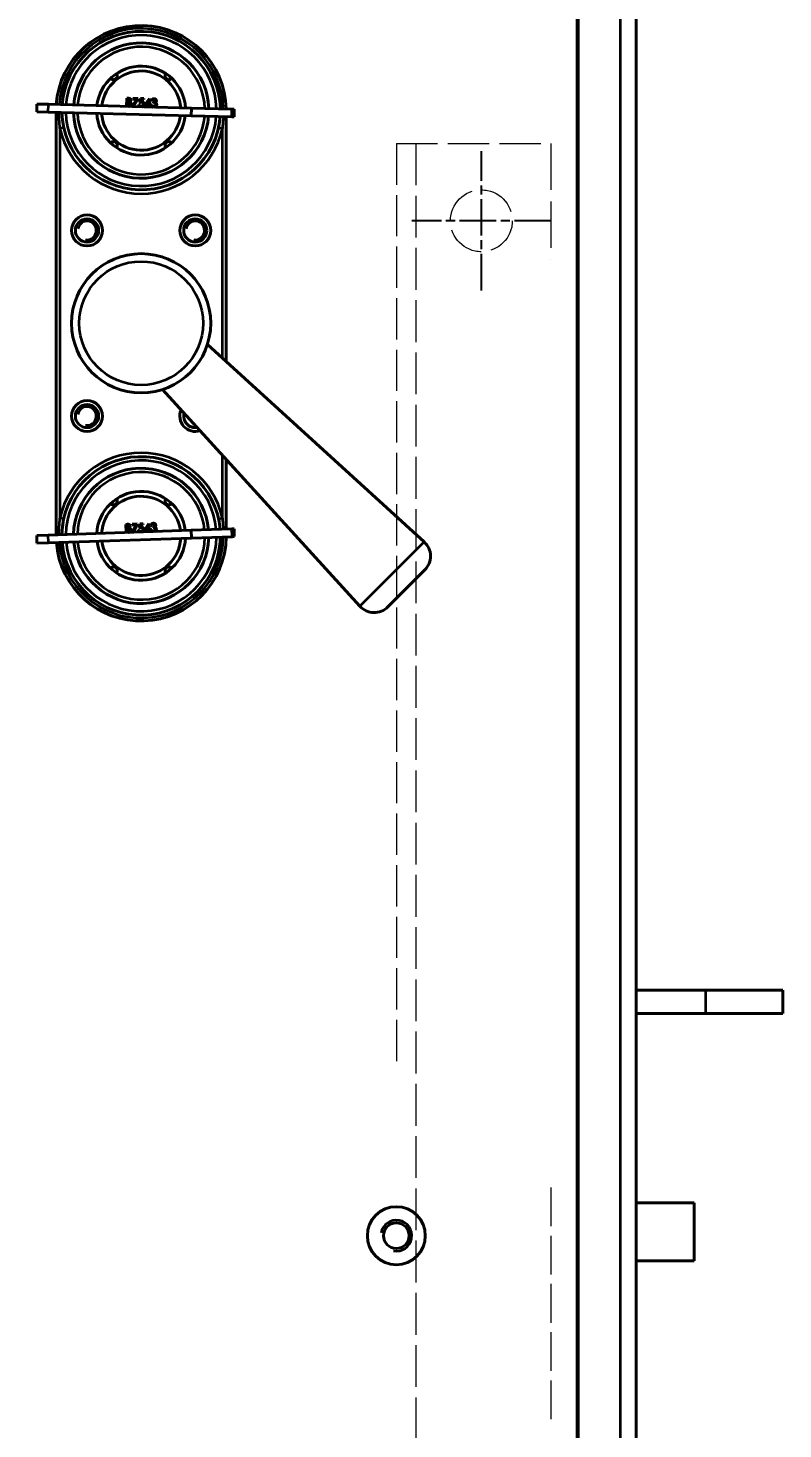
# Model space of a CAD drawing. Header units: millimetres. Extents: x 0 to 4205, y 0 to 2970.
# Drawn here: x 1958.9 to 2154.2, y 2321.4 to 2683.8 of the extents above; entities that cross this region are included whole.
import ezdxf

# ---------------------------------------------------------------- set-up
doc = ezdxf.new("R2010")
doc.units = ezdxf.units.MM
doc.header["$LTSCALE"] = 5
doc.linetypes.add('CHAIN', pattern=[0.3543, 0.2362, -0.0295, 0.0591, -0.0295])
doc.linetypes.add('DASHED', pattern=[0.2067, 0.1654, -0.0413])
for name, color, linetype, lineweight in [('가려진 것(ISO)', 2, 'DASHED', 18), ('가시적인 것(ISO)', 3, 'Continuous', 40), ('가시적인 좁은 것(ISO)', 3, 'Continuous', 35), ('중심 표식(ISO)', 1, 'Continuous', 25), ('치수(ISO)', 2, 'Continuous', 25)]:
    doc.layers.add(name, color=color, linetype=linetype, lineweight=lineweight)
doc.styles.add('치수 텍스트_PSTEK_POSCO', font='isocp.shx')
doc.dimstyles.new('치수_PSTEK_POSCO', dxfattribs={"dimscale": 5, "dimtxt": 3, "dimasz": 2, "dimexe": 2, "dimexo": 2.5, "dimgap": 1, "dimtad": 1, "dimrnd": 1e-08, "dimdsep": 46, "dimtxsty": '치수 텍스트_PSTEK_POSCO', "dimcen": 0.09, "dimdle": 10, "dimclrd": 7, "dimclre": 7, "dimclrt": 2, "dimadec": 1, "dimazin": 2, "dimtfac": 1, "dimtmove": 0, "dimatfit": 3, "dimfxl": 0, "dimtolj": 1, "dimlwd": -1, "dimlwe": -1, "dimarcsym": 0})

# ---------------------------------------------------------------- blocks, each defined once
blk = doc.blocks.new('*D58')
at = {"layer": 'Defpoints', "color": 0}
for p in [(1887.51, 2655.02), (1560.89, 2352.79)]:
    blk.add_point(p, dxfattribs=at)
at = {"layer": '치수(ISO)', "color": 7}
for p, q in [((1887.51, 2655.02), (1962.54, 2724.45)), ((1568.23, 2359.58), (1880.17, 2648.23))]:
    blk.add_line(p, q, dxfattribs=at)
for points in [[(1879.04, 2649.45), (1881.3, 2647.01), (1887.51, 2655.02)], [(1567.1, 2360.8), (1569.37, 2358.36), (1560.89, 2352.79)]]:
    blk.add_solid(points, dxfattribs=at)
at = {"layer": '치수(ISO)', "color": 2, "insert": (1918, 2700.26), "char_height": 15, "attachment_point": 4, "rotation": 42.7795, "style": '치수 텍스트_PSTEK_POSCO'}
blk.add_mtext('\\A1;∅445', dxfattribs=at)

msp = doc.modelspace()

# ---------------------------------------------------------------- linework, layer by layer
at = {"layer": '가려진 것(ISO)', "ltscale": 12.901145}
for q in [(2094.2036, 2653.9047), (2054.2036, 2413.9047)]:
    msp.add_line((2054.2036, 2653.9047), q, dxfattribs=at)
at = {"layer": '가려진 것(ISO)', "ltscale": 13.075485}
msp.add_line((2059.2036, 2653.9047), (2059.2036, 2153.9047), dxfattribs=at)
at = {"layer": '가려진 것(ISO)', "ltscale": 14.513788}
msp.add_line((2094.2036, 2653.9047), (2094.2036, 2623.9047), dxfattribs=at)
at = {"layer": '가려진 것(ISO)', "ltscale": 12.094824}
msp.add_line((2094.2036, 2383.9047), (2094.2036, 2321.4047), dxfattribs=at)
at = {"layer": '가려진 것(ISO)', "ltscale": 12.182277}
msp.add_circle((2076.2036, 2633.9047), 8, dxfattribs=at)
at = {"layer": '가시적인 것(ISO)'}
for p, q in [((2101.2036, 2289.8189), (2101.2036, 2717.9905)), ((2116.2036, 2717.4047), (2116.2036, 2290.4047)), ((2101.0036, 2294.4047), (2101.0036, 2713.4047)), ((1961.1867, 2662.1069), (1961.2387, 2664.1063)), ((1961.2387, 2664.1063), (1964.2377, 2664.0283)), ((2001.2252, 2663.0664), (1964.2377, 2664.0283)), ((1984.4046, 2663.5038), (1984.4597, 2665.6198)), ((1984.4597, 2665.6198), (1984.8725, 2665.609)), ((1984.6206, 2664.5026), (1984.6002, 2663.7159)), ((1984.6002, 2663.7159), (1984.8706, 2663.7089)), ((1984.7465, 2664.4993), (1984.6206, 2664.5026)), ((1984.6439, 2665.3978), (1984.6263, 2664.7196)), ((1984.6263, 2664.7196), (1984.7538, 2664.7163)), ((1984.9016, 2665.3911), (1984.6439, 2665.3978)), ((1986.0591, 2663.4968), (1987.0625, 2665.3349)), ((1986.1236, 2663.4591), (1986.0591, 2663.4968)), ((1986.0817, 2665.3604), (1986.0873, 2665.5774)), ((1987.0625, 2665.3349), (1986.0817, 2665.3604)), ((1986.0873, 2665.5774), (1987.3894, 2665.5436)), ((1987.3894, 2665.5436), (1986.25, 2663.4558)), ((1987.5655, 2663.9645), (1987.7554, 2663.9596)), ((1987.796, 2664.4743), (1988.0405, 2665.5266)), ((1988.0405, 2665.5266), (1988.9086, 2665.5041)), ((1988.1832, 2665.3058), (1988.0547, 2664.7522)), ((1988.9029, 2665.287), (1988.1832, 2665.3058)), ((1988.9086, 2665.5041), (1988.9029, 2665.287)), ((1989.1646, 2663.8686), (1990.3634, 2665.5205)), ((1990.1684, 2663.8425), (1989.1646, 2663.8686)), ((1990.1979, 2664.9785), (1989.5433, 2664.076)), ((1989.5433, 2664.076), (1990.174, 2664.0596)), ((1990.1557, 2663.3542), (1990.1684, 2663.8425)), ((1990.174, 2664.0596), (1990.1979, 2664.9785)), ((1990.3583, 2663.8376), (1990.3456, 2663.3493)), ((1990.6024, 2663.8312), (1990.3583, 2663.8376)), ((1990.3634, 2665.5205), (1990.402, 2665.5195)), ((1990.402, 2665.5195), (1990.3639, 2664.0546)), ((1990.3639, 2664.0546), (1990.6081, 2664.0483)), ((1990.6081, 2664.0483), (1990.6024, 2663.8312)), ((1990.7944, 2663.9077), (1990.9843, 2663.9028)), ((1991.0932, 2664.9586), (1990.9033, 2664.9636)), ((1991.4039, 2664.3805), (1991.4096, 2664.5975)), ((1961.1867, 2662.1069), (1964.1857, 2662.0289)), ((2001.1732, 2661.067), (1964.1857, 2662.0289)), ((1966.2036, 2552.6603), (1966.2036, 2661.9765)), ((2001.1732, 2661.067), (2001.2252, 2663.0664)), ((2011.6479, 2660.7946), (2001.1732, 2661.067)), ((2011.6999, 2662.794), (2001.2252, 2663.0664)), ((2010.2036, 2660.8322), (2010.2036, 2597.4918)), ((2011.6479, 2660.7946), (2012.2325, 2660.7794)), ((2011.6999, 2662.794), (2012.2845, 2662.7788)), ((2012.2325, 2660.7794), (2012.2845, 2662.7788)), ((2005.347, 2601.9178), (2061.4073, 2550.8283)), ((1993.6905, 2590.2613), (2044.7799, 2534.201)), ((2010.2036, 2572.1415), (2010.2036, 2554.1502)), ((1984.274, 2555.3901), (1984.6868, 2555.404)), ((1984.3457, 2553.2746), (1984.274, 2555.3901)), ((1984.7289, 2555.1882), (1984.4712, 2555.1795)), ((1984.4712, 2555.1795), (1984.4942, 2554.5015)), ((1985.9013, 2555.4452), (1987.2031, 2555.4892)), ((1985.9087, 2555.2282), (1985.9013, 2555.4452)), ((1986.8893, 2555.2614), (1985.9087, 2555.2282)), ((1985.9976, 2553.3666), (1986.8893, 2555.2614)), ((1987.2031, 2555.4892), (1986.1906, 2553.3371)), ((1987.6729, 2554.4462), (1987.854, 2555.5113)), ((1987.854, 2555.5113), (1988.7219, 2555.5407)), ((1988.0097, 2555.2993), (1987.9146, 2554.7391)), ((1988.7293, 2555.3237), (1988.0097, 2555.2993)), ((1988.7219, 2555.5407), (1988.7293, 2555.3237)), ((1989.0754, 2553.9235), (1990.1732, 2555.6441)), ((1990.0404, 2555.0932), (1989.4409, 2554.1531)), ((1990.0715, 2554.1745), (1990.0404, 2555.0932)), ((1990.1732, 2555.6441), (1990.2118, 2555.6454)), ((1990.2118, 2555.6454), (1990.2613, 2554.1809)), ((1990.9353, 2555.1269), (1990.7454, 2555.1204)), ((1991.28, 2554.5684), (1991.2727, 2554.7853)), ((1961.1852, 2552.4903), (1964.1835, 2552.5919)), ((1961.2529, 2550.4915), (1961.1852, 2552.4903)), ((2001.1623, 2553.844), (1964.1835, 2552.5919)), ((2001.23, 2551.8452), (1964.2512, 2550.593)), ((1984.4942, 2554.5015), (1984.6218, 2554.5058)), ((1984.6274, 2554.2888), (1984.5015, 2554.2845)), ((1984.5015, 2554.2845), (1984.5282, 2553.498)), ((1984.5282, 2553.498), (1984.7985, 2553.5072)), ((1986.0642, 2553.3328), (1985.9976, 2553.3666)), ((1987.4734, 2553.9236), (1987.6632, 2553.93)), ((1990.0788, 2553.9575), (1989.0754, 2553.9235)), ((1989.4409, 2554.1531), (1990.0715, 2554.1745)), ((1990.0954, 2553.4693), (1990.0788, 2553.9575)), ((1990.2613, 2554.1809), (1990.5054, 2554.1891)), ((1990.5128, 2553.9722), (1990.2687, 2553.9639)), ((1990.2687, 2553.9639), (1990.2852, 2553.4757)), ((1990.5054, 2554.1891), (1990.5128, 2553.9722)), ((1990.6999, 2554.06), (1990.8897, 2554.0664)), ((2011.6345, 2554.1987), (2001.1623, 2553.844)), ((2001.23, 2551.8452), (2001.1623, 2553.844)), ((2011.7022, 2552.1998), (2001.23, 2551.8452)), ((2011.6345, 2554.1987), (2012.219, 2554.2185)), ((2011.7022, 2552.1998), (2012.2867, 2552.2196)), ((2012.2867, 2552.2196), (2012.219, 2554.2185)), ((1961.2529, 2550.4915), (1964.2512, 2550.593)), ((2052.011, 2534.0334), (2061.5749, 2543.5972)), ((2116.2036, 2434.9047), (2134.2036, 2434.9047)), ((2134.2036, 2434.9047), (2154.2036, 2434.9047)), ((2154.2036, 2428.9047), (2154.2036, 2434.9047)), ((2116.2036, 2428.9047), (2134.2036, 2428.9047)), ((2154.2036, 2428.9047), (2134.2036, 2428.9047)), ((2116.2036, 2379.9047), (2131.2036, 2379.9047)), ((2131.2036, 2364.9047), (2131.2036, 2379.9047)), ((2116.2036, 2364.9047), (2131.2036, 2364.9047))]:
    msp.add_line(p, q, dxfattribs=at)
for centre, radius in [((1974.2036, 2631.4047), 4), ((1974.2036, 2631.4047), 3), ((2002.2036, 2631.4047), 4), ((2002.2036, 2631.4047), 3), ((1988.2036, 2607.4047), 18), ((1974.2036, 2583.4047), 4), ((1974.2036, 2583.4047), 3), ((2054.2036, 2371.4047), 7.5), ((2054.2036, 2371.4047), 3.3235)]:
    msp.add_circle(centre, radius, dxfattribs=at)
for centre, radius, start, end in [((1988.2036, 2662.4047), 22, 1.115547, 175.905045), ((1988.2036, 2662.4047), 20.5, 1.306322, 175.71427), ((1988.2036, 2662.4047), 17.5, 1.786125, 175.234467), ((1988.2036, 2662.4047), 11.5, 3.498838, 173.521754), ((1988.2036, 2662.4047), 10.25, 4.109034, 172.911558), ((1981.0304, 2671.3933), 1, 221.08293, 36.099118), ((1995.3768, 2671.3933), 1, 143.900882, 318.91707), ((1988.2036, 2662.4047), 20.5, 181.306322, 355.71427), ((1988.2036, 2662.4047), 17.5, 181.786125, 355.234467), ((1988.2036, 2662.4047), 11.5, 183.498838, 353.521754), ((1988.2036, 2662.4047), 10.25, 184.109034, 352.911558), ((1981.0304, 2653.4161), 1, 323.900882, 138.91707), ((1995.3768, 2653.4161), 1, 41.08293, 216.099118), ((2002.2036, 2583.4047), 4, 157.078747, 287.608959), ((2002.2036, 2583.4047), 3, 166.254113, 278.433593), ((1988.2036, 2552.4047), 20.5, 4.735442, 179.143391), ((1988.2036, 2552.4047), 17.5, 5.215246, 178.663588), ((1988.2036, 2552.4047), 11.5, 6.927959, 176.950875), ((1988.2036, 2552.4047), 10.25, 7.538155, 176.340679), ((1981.0304, 2561.3933), 1, 221.08293, 36.099118), ((1995.3768, 2561.3933), 1, 143.900882, 318.91707), ((1988.2036, 2552.4047), 22, 184.544668, 359.334165), ((1988.2036, 2552.4047), 20.5, 184.735442, 359.143391), ((1988.2036, 2552.4047), 17.5, 185.215246, 358.663588), ((1988.2036, 2552.4047), 11.5, 186.927959, 356.950875), ((1988.2036, 2552.4047), 10.25, 187.538155, 356.340679), ((2058.0394, 2547.1328), 5, 315, 47.656147), ((1981.0304, 2543.4161), 1, 323.900882, 138.91707), ((1995.3768, 2543.4161), 1, 41.08293, 216.099118), ((2048.4755, 2537.5689), 5, 222.343853, 315)]:
    msp.add_arc(centre, radius, start, end, dxfattribs=at)
for points, knots in [([(1985.1418, 2664.464), (1985.1315, 2664.4664), (1985.1093, 2664.4715), (1985.073, 2664.4772), (1985.0316, 2664.4825), (1984.9849, 2664.4869), (1984.9328, 2664.4915), (1984.8753, 2664.4943), (1984.8126, 2664.4974), (1984.7691, 2664.4987), (1984.7465, 2664.4993)], [0, 0, 0, 0, 0.07930649, 0.17195282, 0.27705651, 0.39473058, 0.52617732, 0.67134477, 0.82928526, 1, 1, 1, 1]), ([(1984.7538, 2664.7163), (1984.7725, 2664.716), (1984.8086, 2664.7156), (1984.8608, 2664.7156), (1984.9093, 2664.718), (1984.954, 2664.7206), (1984.9949, 2664.7257), (1985.0318, 2664.732), (1985.0653, 2664.7388), (1985.1041, 2664.7508), (1985.1481, 2664.7689), (1985.1954, 2664.7976), (1985.2372, 2664.8322), (1985.2729, 2664.8724), (1985.3024, 2664.9169), (1985.3233, 2664.9651), (1985.3379, 2665.0157), (1985.3401, 2665.0506), (1985.3411, 2665.0683)], [0, 0, 0, 0, 0.07230103, 0.13970033, 0.20228851, 0.26059953, 0.31319033, 0.36173893, 0.40570648, 0.44553998, 0.51883196, 0.58977824, 0.65886748, 0.72843048, 0.7972827, 0.86481538, 0.93136375, 1, 1, 1, 1]), ([(1984.8706, 2663.7089), (1984.89, 2663.7086), (1984.9273, 2663.7081), (1984.9812, 2663.7081), (1985.0312, 2663.7101), (1985.0771, 2663.7142), (1985.1193, 2663.7187), (1985.1574, 2663.7254), (1985.1917, 2663.7332), (1985.2315, 2663.7457), (1985.2765, 2663.7655), (1985.3252, 2663.7959), (1985.3687, 2663.8325), (1985.406, 2663.8752), (1985.4369, 2663.9218), (1985.4598, 2663.9715), (1985.4744, 2664.0234), (1985.4769, 2664.0591), (1985.4782, 2664.0769)], [0, 0, 0, 0, 0.07250249, 0.13973899, 0.20179513, 0.25982193, 0.31220599, 0.36077343, 0.40454034, 0.4436981, 0.51684079, 0.58787434, 0.65796542, 0.72896939, 0.79930772, 0.86663578, 0.93311633, 1, 1, 1, 1]), ([(1984.8725, 2665.609), (1984.8927, 2665.6084), (1984.9319, 2665.6072), (1984.9887, 2665.6025), (1985.042, 2665.5967), (1985.0916, 2665.5885), (1985.1375, 2665.579), (1985.1799, 2665.5678), (1985.2186, 2665.5547), (1985.2647, 2665.5342), (1985.3171, 2665.5042), (1985.3736, 2665.4604), (1985.4215, 2665.4075), (1985.4624, 2665.348), (1985.4945, 2665.283), (1985.5171, 2665.2139), (1985.5307, 2665.1416), (1985.531, 2665.0922), (1985.5311, 2665.0672)], [0, 0, 0, 0, 0.0625941, 0.12132294, 0.17668014, 0.2283651, 0.27686845, 0.32187913, 0.36409863, 0.4033557, 0.47796795, 0.55053546, 0.62358446, 0.69817488, 0.77335367, 0.84728113, 0.92281834, 1, 1, 1, 1]), ([(1985.3411, 2665.0683), (1985.3411, 2665.0801), (1985.3411, 2665.1031), (1985.3369, 2665.1369), (1985.329, 2665.1687), (1985.3186, 2665.199), (1985.3037, 2665.2269), (1985.2861, 2665.2533), (1985.2645, 2665.2774), (1985.2398, 2665.3001), (1985.2113, 2665.3203), (1985.179, 2665.3383), (1985.1423, 2665.353), (1985.1021, 2665.3661), (1985.0575, 2665.3757), (1985.0092, 2665.384), (1984.9567, 2665.3889), (1984.9204, 2665.3904), (1984.9016, 2665.3911)], [0, 0, 0, 0, 0.05700313, 0.11181787, 0.16440237, 0.2158698, 0.26684111, 0.31747896, 0.36990214, 0.42340045, 0.4797184, 0.5392415, 0.60243069, 0.67102955, 0.7444848, 0.82345397, 0.90874031, 1, 1, 1, 1]), ([(1985.6681, 2664.072), (1985.667, 2664.0513), (1985.6648, 2664.0107), (1985.6546, 2663.9512), (1985.6386, 2663.8946), (1985.6172, 2663.8403), (1985.5898, 2663.7886), (1985.5567, 2663.7394), (1985.5176, 2663.6931), (1985.4741, 2663.6493), (1985.4251, 2663.6101), (1985.3725, 2663.5755), (1985.3156, 2663.5473), (1985.2553, 2663.524), (1985.191, 2663.5067), (1985.1229, 2663.4952), (1985.0511, 2663.4881), (1985.002, 2663.4886), (1984.9768, 2663.4889)], [0, 0, 0, 0, 0.06116028, 0.12033456, 0.17818026, 0.23523513, 0.29268296, 0.35118625, 0.41045661, 0.47171985, 0.5337612, 0.59573902, 0.65788752, 0.72129518, 0.78682251, 0.85468615, 0.92547799, 1, 1, 1, 1]), ([(1985.4782, 2664.0769), (1985.4783, 2664.0881), (1985.4786, 2664.1103), (1985.4744, 2664.143), (1985.468, 2664.1748), (1985.4594, 2664.2057), (1985.4465, 2664.2352), (1985.4313, 2664.2638), (1985.4133, 2664.2917), (1985.385, 2664.327), (1985.3436, 2664.368), (1985.2843, 2664.4085), (1985.2166, 2664.4418), (1985.1673, 2664.4564), (1985.1418, 2664.464)], [0, 0, 0, 0, 0.0602874, 0.11960235, 0.17750337, 0.23514266, 0.29213259, 0.35087121, 0.41009786, 0.47073152, 0.5948287, 0.72257882, 0.85669139, 1, 1, 1, 1]), ([(1985.5311, 2665.0672), (1985.5298, 2665.0439), (1985.5274, 2664.998), (1985.5132, 2664.9311), (1985.4921, 2664.8677), (1985.4635, 2664.8079), (1985.4269, 2664.7532), (1985.384, 2664.703), (1985.3326, 2664.6596), (1985.2943, 2664.6356), (1985.2748, 2664.6234)], [0, 0, 0, 0, 0.13056911, 0.25658061, 0.38055162, 0.50362292, 0.62573932, 0.74754858, 0.87176612, 1, 1, 1, 1]), ([(1985.2748, 2664.6234), (1985.2986, 2664.6136), (1985.3442, 2664.5947), (1985.4066, 2664.5619), (1985.4603, 2664.5265), (1985.5055, 2664.4882), (1985.544, 2664.4472), (1985.5773, 2664.4029), (1985.6055, 2664.3546), (1985.6294, 2664.3029), (1985.6477, 2664.2484), (1985.661, 2664.1914), (1985.6679, 2664.1323), (1985.668, 2664.0922), (1985.6681, 2664.072)], [0, 0, 0, 0, 0.10605749, 0.20291426, 0.29030017, 0.37022257, 0.44638372, 0.5213969, 0.59829108, 0.67614247, 0.7555287, 0.83488717, 0.91664605, 1, 1, 1, 1]), ([(1987.9289, 2663.4121), (1987.9215, 2663.4157), (1987.8969, 2663.4282), (1987.8566, 2663.453), (1987.8088, 2663.4875), (1987.7647, 2663.5279), (1987.724, 2663.5719), (1987.6878, 2663.6194), (1987.6558, 2663.6696), (1987.6284, 2663.7229), (1987.6054, 2663.7791), (1987.5877, 2663.8383), (1987.5738, 2663.9003), (1987.5683, 2663.9429), (1987.5655, 2663.9645)], [0.28511236, 0.28511236, 0.28511236, 0.28511236, 0.310637179, 0.370766408, 0.431614744, 0.493522974, 0.555883455, 0.617342367, 0.678668039, 0.74071136, 0.802985363, 0.86680258, 0.932347171, 1, 1, 1, 1]), ([(1987.7554, 2663.9596), (1987.7596, 2663.9393), (1987.7675, 2663.9003), (1987.7858, 2663.8453), (1987.8087, 2663.7961), (1987.8362, 2663.7521), (1987.8694, 2663.7134), (1987.9076, 2663.6788), (1987.9505, 2663.6473), (1987.9984, 2663.6208), (1988.0492, 2663.5979), (1988.1025, 2663.5821), (1988.1568, 2663.5706), (1988.1937, 2663.5686), (1988.2122, 2663.5677)], [0, 0, 0, 0, 0.09468725, 0.18199416, 0.26437695, 0.34217986, 0.41861761, 0.49650908, 0.57736909, 0.66151059, 0.74673255, 0.83125798, 0.91520562, 1, 1, 1, 1]), ([(1988.265, 2664.5707), (1988.2486, 2664.5708), (1988.2147, 2664.5709), (1988.1627, 2664.5669), (1988.1078, 2664.5597), (1988.0505, 2664.5494), (1987.9905, 2664.5354), (1987.9279, 2664.5185), (1987.8626, 2664.498), (1987.8186, 2664.4823), (1987.796, 2664.4743)], [0, 0, 0, 0, 0.10220304, 0.21102334, 0.32509966, 0.4465021, 0.57378772, 0.70890071, 0.85035787, 1, 1, 1, 1]), ([(1988.0547, 2664.7522), (1988.0773, 2664.7578), (1988.121, 2664.7686), (1988.1854, 2664.7803), (1988.2464, 2664.7867), (1988.2859, 2664.7868), (1988.305, 2664.7868)], [0, 0, 0, 0, 0.27506837, 0.53290146, 0.77397346, 1, 1, 1, 1]), ([(1988.2122, 2663.5677), (1988.2304, 2663.5677), (1988.266, 2663.5677), (1988.3187, 2663.5739), (1988.3697, 2663.5842), (1988.4185, 2663.6002), (1988.4659, 2663.6201), (1988.5109, 2663.646), (1988.5545, 2663.6759), (1988.5956, 2663.7105), (1988.6334, 2663.7489), (1988.667, 2663.79), (1988.6953, 2663.8341), (1988.7193, 2663.8804), (1988.7379, 2663.9293), (1988.7516, 2663.9807), (1988.7603, 2664.0346), (1988.7622, 2664.0715), (1988.7632, 2664.0903)], [0, 0, 0, 0, 0.0642073, 0.12642469, 0.18768028, 0.24821642, 0.30830506, 0.36966099, 0.43169855, 0.49594689, 0.55975802, 0.62229541, 0.68391064, 0.74509241, 0.80674023, 0.86908662, 0.93329, 1, 1, 1, 1]), ([(1988.7632, 2664.0903), (1988.7633, 2664.1073), (1988.7634, 2664.1405), (1988.7582, 2664.1893), (1988.7484, 2664.2356), (1988.7341, 2664.2796), (1988.7157, 2664.3213), (1988.6929, 2664.3609), (1988.6652, 2664.3977), (1988.6333, 2664.4319), (1988.5983, 2664.4636), (1988.5594, 2664.4908), (1988.5175, 2664.514), (1988.4731, 2664.5341), (1988.4252, 2664.5491), (1988.3746, 2664.5606), (1988.3208, 2664.568), (1988.284, 2664.5698), (1988.265, 2664.5707)], [0, 0, 0, 0, 0.06535138, 0.12791603, 0.18836021, 0.24721608, 0.30563013, 0.36376984, 0.42266091, 0.48268729, 0.54330022, 0.60411796, 0.66496489, 0.72741349, 0.79146763, 0.85805544, 0.92703681, 1, 1, 1, 1]), ([(1988.305, 2664.7868), (1988.3286, 2664.7857), (1988.3751, 2664.7835), (1988.4428, 2664.772), (1988.5073, 2664.7552), (1988.5684, 2664.7323), (1988.6262, 2664.7037), (1988.6803, 2664.6683), (1988.7313, 2664.6273), (1988.7785, 2664.5805), (1988.821, 2664.5293), (1988.8582, 2664.4744), (1988.8894, 2664.4164), (1988.9142, 2664.3547), (1988.9335, 2664.2901), (1988.9458, 2664.2219), (1988.9532, 2664.1507), (1988.953, 2664.1021), (1988.9529, 2664.0773)], [0, 0, 0, 0, 0.06580765, 0.12939427, 0.19089406, 0.25128107, 0.31081496, 0.37037099, 0.43076826, 0.49288125, 0.55510395, 0.61606705, 0.67725603, 0.73825981, 0.80076213, 0.86477758, 0.93104529, 1, 1, 1, 1]), ([(1988.9529, 2664.0773), (1988.9521, 2664.0601), (1988.9504, 2664.0258), (1988.945, 2663.9751), (1988.9359, 2663.9255), (1988.9241, 2663.877), (1988.9092, 2663.8298), (1988.8915, 2663.7837), (1988.8702, 2663.739), (1988.8469, 2663.6953), (1988.8208, 2663.6535), (1988.7921, 2663.6145), (1988.7619, 2663.5778), (1988.7295, 2663.5436), (1988.6947, 2663.5123), (1988.6579, 2663.4836), (1988.6193, 2663.4571), (1988.5783, 2663.4339), (1988.5373, 2663.4133), (1988.5093, 2663.4023), (1988.4959, 2663.3974)], [0, 0, 0, 0, 0.044014471, 0.087434124, 0.130118399, 0.172553695, 0.214554756, 0.256298092, 0.298438225, 0.340849003, 0.382715189, 0.423924045, 0.464246243, 0.504073671, 0.543861906, 0.583566725, 0.623094319, 0.663229061, 0.703551259, 0.739999376, 0.739999376, 0.739999376, 0.739999376]), ([(1991.192, 2663.3273), (1991.1861, 2663.3299), (1991.1621, 2663.3409), (1991.1212, 2663.3632), (1991.071, 2663.3967), (1991.024, 2663.4354), (1990.9804, 2663.4785), (1990.9413, 2663.5266), (1990.906, 2663.5789), (1990.8754, 2663.636), (1990.8482, 2663.6973), (1990.8262, 2663.7633), (1990.8072, 2663.8337), (1990.7987, 2663.8826), (1990.7944, 2663.9077)], [0.289851368, 0.289851368, 0.289851368, 0.289851368, 0.308548432, 0.366397963, 0.424542189, 0.483169996, 0.5422434, 0.601739352, 0.662506002, 0.724855513, 0.789127829, 0.8563464, 0.926295235, 1, 1, 1, 1]), ([(1990.9033, 2664.9636), (1990.909, 2664.9847), (1990.9202, 2665.0261), (1990.9427, 2665.085), (1990.967, 2665.1407), (1990.9958, 2665.1921), (1991.027, 2665.2402), (1991.0624, 2665.2838), (1991.1006, 2665.3242), (1991.1425, 2665.3598), (1991.1864, 2665.392), (1991.2328, 2665.4191), (1991.2807, 2665.4423), (1991.3305, 2665.4611), (1991.3824, 2665.4748), (1991.4358, 2665.4844), (1991.491, 2665.4901), (1991.5283, 2665.4899), (1991.5473, 2665.4897)], [0, 0, 0, 0, 0.07262535, 0.14197661, 0.20898493, 0.27395687, 0.33688935, 0.39874495, 0.46011589, 0.52082492, 0.58099446, 0.64015193, 0.69862245, 0.75727108, 0.81642669, 0.87625405, 0.93716529, 1, 1, 1, 1]), ([(1990.9843, 2663.9028), (1990.9888, 2663.8863), (1990.9976, 2663.8544), (1991.0128, 2663.8084), (1991.0304, 2663.7661), (1991.0494, 2663.7272), (1991.0695, 2663.6915), (1991.0923, 2663.6597), (1991.1158, 2663.6306), (1991.1337, 2663.6141), (1991.1424, 2663.606)], [0, 0, 0, 0, 0.14977039, 0.29131641, 0.42596637, 0.55215957, 0.67152741, 0.78612163, 0.89532507, 1, 1, 1, 1]), ([(1991.5442, 2665.2726), (1991.5201, 2665.2724), (1991.473, 2665.272), (1991.4048, 2665.2594), (1991.3411, 2665.2381), (1991.2922, 2665.2119), (1991.2559, 2665.1858), (1991.2298, 2665.1628), (1991.2042, 2665.1372), (1991.1805, 2665.1073), (1991.1565, 2665.0752), (1991.1345, 2665.0392), (1991.113, 2665.0003), (1991.0999, 2664.9728), (1991.0932, 2664.9586)], [0, 0, 0, 0, 0.12271194, 0.23968496, 0.35181586, 0.46376613, 0.52081779, 0.57944829, 0.64060415, 0.70529751, 0.77363388, 0.84466938, 0.92005651, 1, 1, 1, 1]), ([(1991.1424, 2663.606), (1991.154, 2663.5965), (1991.1772, 2663.5777), (1991.2152, 2663.5534), (1991.2552, 2663.5322), (1991.2982, 2663.5156), (1991.3432, 2663.5014), (1991.391, 2663.4916), (1991.4411, 2663.4845), (1991.4754, 2663.4831), (1991.493, 2663.4823)], [0, 0, 0, 0, 0.118271305, 0.236177533, 0.355662933, 0.475904165, 0.600127342, 0.728608116, 0.861313476, 1, 1, 1, 1]), ([(1992.0433, 2663.9159), (1992.0429, 2663.9357), (1992.0421, 2663.9751), (1992.0295, 2664.0333), (1992.0078, 2664.0896), (1991.9767, 2664.1432), (1991.9385, 2664.193), (1991.8935, 2664.2378), (1991.8412, 2664.2751), (1991.7928, 2664.3013), (1991.7499, 2664.3193), (1991.7131, 2664.3316), (1991.6717, 2664.3422), (1991.6265, 2664.3523), (1991.5769, 2664.3612), (1991.523, 2664.3689), (1991.4649, 2664.3755), (1991.4247, 2664.3788), (1991.4039, 2664.3805)], [0, 0, 0, 0, 0.066909186, 0.13348544, 0.201035117, 0.27123434, 0.342879984, 0.41383613, 0.485976622, 0.560229557, 0.599884181, 0.64405484, 0.691891932, 0.744687524, 0.801491775, 0.862857698, 0.929328379, 1, 1, 1, 1]), ([(1991.4096, 2664.5975), (1991.4358, 2664.5973), (1991.4871, 2664.5968), (1991.5622, 2664.6054), (1991.6342, 2664.6181), (1991.7016, 2664.6386), (1991.7631, 2664.6629), (1991.8167, 2664.6917), (1991.8615, 2664.7241), (1991.8975, 2664.7605), (1991.9248, 2664.7999), (1991.9452, 2664.8412), (1991.9577, 2664.8848), (1991.96, 2664.9147), (1991.9611, 2664.9297)], [0, 0, 0, 0, 0.11016555, 0.21578726, 0.31802743, 0.41757395, 0.51165049, 0.5961621, 0.67293453, 0.74366956, 0.810677, 0.87405896, 0.9366963, 1, 1, 1, 1]), ([(1991.493, 2663.4823), (1991.5128, 2663.4822), (1991.5515, 2663.4819), (1991.6082, 2663.4871), (1991.6622, 2663.4955), (1991.713, 2663.5092), (1991.7612, 2663.5266), (1991.8062, 2663.5488), (1991.8485, 2663.5752), (1991.8876, 2663.6053), (1991.9229, 2663.6385), (1991.9541, 2663.6734), (1991.9809, 2663.7098), (1992.0026, 2663.748), (1992.0201, 2663.7878), (1992.0324, 2663.8292), (1992.0413, 2663.872), (1992.0426, 2663.9012), (1992.0433, 2663.9159)], [0, 0, 0, 0, 0.07607174, 0.14875171, 0.21840279, 0.28575958, 0.35059802, 0.41496404, 0.47806934, 0.54176068, 0.60434986, 0.66407502, 0.72146362, 0.77758713, 0.83264445, 0.88784351, 0.94346034, 1, 1, 1, 1]), ([(1991.9611, 2664.9297), (1991.9612, 2664.9407), (1991.9612, 2664.9627), (1991.9558, 2664.995), (1991.9471, 2665.0264), (1991.9349, 2665.0568), (1991.9183, 2665.0859), (1991.8982, 2665.1141), (1991.8741, 2665.1411), (1991.8464, 2665.1664), (1991.8165, 2665.1907), (1991.7837, 2665.2114), (1991.7488, 2665.2294), (1991.7119, 2665.2444), (1991.6728, 2665.2559), (1991.6317, 2665.2646), (1991.5886, 2665.2705), (1991.5592, 2665.2719), (1991.5442, 2665.2726)], [0, 0, 0, 0, 0.05527455, 0.10996609, 0.16324744, 0.21807619, 0.27330087, 0.3309093, 0.39099452, 0.45417595, 0.51886154, 0.58331053, 0.64851668, 0.71503089, 0.78250207, 0.85232269, 0.92492849, 1, 1, 1, 1]), ([(1991.5473, 2665.4897), (1991.5749, 2665.4882), (1991.6295, 2665.4851), (1991.7094, 2665.468), (1991.7861, 2665.4421), (1991.859, 2665.4073), (1991.9264, 2665.3649), (1991.986, 2665.3149), (1992.0371, 2665.2584), (1992.0796, 2665.1964), (1992.1124, 2665.1304), (1992.1361, 2665.0628), (1992.1498, 2664.9936), (1992.1506, 2664.9472), (1992.151, 2664.9239)], [0, 0, 0, 0, 0.090254249, 0.178539792, 0.266093034, 0.354630978, 0.441886153, 0.525746915, 0.608113634, 0.690197273, 0.770821484, 0.848326181, 0.92401174, 1, 1, 1, 1]), ([(1992.2337, 2663.9292), (1992.2319, 2663.8996), (1992.2282, 2663.8406), (1992.2065, 2663.7537), (1992.1743, 2663.6691), (1992.1296, 2663.5886), (1992.0757, 2663.5135), (1992.0122, 2663.4468), (1991.9397, 2663.3898), (1991.8628, 2663.3448), (1991.8091, 2663.3214), (1991.7833, 2663.3119)], [0, 0, 0, 0, 0.079648251, 0.158921676, 0.239619495, 0.32260943, 0.406034637, 0.487602095, 0.569684627, 0.653036145, 0.726877325, 0.726877325, 0.726877325, 0.726877325]), ([(1992.151, 2664.9239), (1992.1497, 2664.9015), (1992.1472, 2664.8578), (1992.1338, 2664.7942), (1992.1126, 2664.7345), (1992.0839, 2664.6783), (1992.0472, 2664.6262), (1992.0032, 2664.578), (1991.9515, 2664.5334), (1991.9126, 2664.508), (1991.8926, 2664.495)], [0, 0, 0, 0, 0.12806755, 0.25060832, 0.37063017, 0.49007225, 0.61037476, 0.73431307, 0.8632165, 1, 1, 1, 1]), ([(1991.8926, 2664.495), (1991.9148, 2664.4836), (1991.9588, 2664.4609), (1992.0185, 2664.417), (1992.0724, 2664.3668), (1992.1022, 2664.328), (1992.1172, 2664.3085)], [0, 0, 0, 0, 0.2538796, 0.50300892, 0.75029108, 1, 1, 1, 1]), ([(1992.1172, 2664.3085), (1992.127, 2664.2943), (1992.1465, 2664.2661), (1992.1702, 2664.221), (1992.1917, 2664.1755), (1992.2081, 2664.1283), (1992.2205, 2664.0802), (1992.229, 2664.0309), (1992.2337, 2663.9804), (1992.2337, 2663.9463), (1992.2337, 2663.9292)], [0, 0, 0, 0, 0.12813551, 0.25417271, 0.37811165, 0.50171226, 0.62398631, 0.74709561, 0.87287464, 1, 1, 1, 1]), ([(1984.6218, 2554.5058), (1984.6404, 2554.5067), (1984.6764, 2554.5084), (1984.7285, 2554.5115), (1984.7768, 2554.5169), (1984.8213, 2554.5221), (1984.8618, 2554.5296), (1984.8983, 2554.5381), (1984.9313, 2554.5469), (1984.9693, 2554.5612), (1985.0122, 2554.5819), (1985.0576, 2554.6134), (1985.0974, 2554.6504), (1985.1305, 2554.6927), (1985.1573, 2554.7389), (1985.1753, 2554.7882), (1985.1869, 2554.8396), (1985.1869, 2554.8746), (1985.1869, 2554.8923)], [0, 0, 0, 0, 0.07230103, 0.13970033, 0.20228851, 0.26059953, 0.31319033, 0.36173893, 0.40570648, 0.44553998, 0.51883196, 0.58977824, 0.65886748, 0.72843048, 0.7972827, 0.86481538, 0.93136375, 1, 1, 1, 1]), ([(1984.6868, 2555.404), (1984.707, 2555.4046), (1984.7462, 2555.4057), (1984.8032, 2555.4045), (1984.8567, 2555.4019), (1984.9067, 2555.3967), (1984.9531, 2555.3899), (1984.9961, 2555.3813), (1985.0356, 2555.3705), (1985.0828, 2555.3528), (1985.1369, 2555.326), (1985.1959, 2555.2857), (1985.2468, 2555.2357), (1985.2912, 2555.1788), (1985.3271, 2555.1158), (1985.3539, 2555.0481), (1985.3717, 2554.9768), (1985.375, 2554.9275), (1985.3766, 2554.9026)], [0, 0, 0, 0, 0.0625941, 0.12132294, 0.17668014, 0.2283651, 0.27686845, 0.32187913, 0.36409863, 0.4033557, 0.47796795, 0.55053546, 0.62358446, 0.69817488, 0.77335367, 0.84728113, 0.92281834, 1, 1, 1, 1]), ([(1985.1869, 2554.8923), (1985.1862, 2554.9041), (1985.1848, 2554.9271), (1985.1786, 2554.9605), (1985.1688, 2554.9918), (1985.1566, 2555.0214), (1985.1401, 2555.0484), (1985.1209, 2555.0737), (1985.0979, 2555.0965), (1985.0719, 2555.1176), (1985.0423, 2555.1361), (1985.0089, 2555.1521), (1984.9715, 2555.1646), (1984.9305, 2555.1752), (1984.8854, 2555.1822), (1984.8367, 2555.1876), (1984.7841, 2555.1894), (1984.7477, 2555.1886), (1984.7289, 2555.1882)], [0, 0, 0, 0, 0.05700313, 0.11181787, 0.16440237, 0.2158698, 0.26684111, 0.31747896, 0.36990214, 0.42340045, 0.4797184, 0.5392415, 0.60243069, 0.67102955, 0.7444848, 0.82345397, 0.90874031, 1, 1, 1, 1]), ([(1985.3766, 2554.9026), (1985.3768, 2554.8792), (1985.377, 2554.8333), (1985.3669, 2554.7657), (1985.3496, 2554.7011), (1985.3246, 2554.6397), (1985.2914, 2554.5829), (1985.2515, 2554.5303), (1985.2028, 2554.4839), (1985.1661, 2554.4576), (1985.1474, 2554.4443)], [0, 0, 0, 0, 0.13056911, 0.25658061, 0.38055162, 0.50362292, 0.62573932, 0.74754858, 0.87176612, 1, 1, 1, 1]), ([(1987.9146, 2554.7391), (1987.9367, 2554.746), (1987.9797, 2554.7595), (1988.0433, 2554.7749), (1988.1039, 2554.785), (1988.1433, 2554.7874), (1988.1623, 2554.7886)], [0, 0, 0, 0, 0.27506837, 0.53290146, 0.77397346, 1, 1, 1, 1]), ([(1988.1623, 2554.7886), (1988.186, 2554.7889), (1988.2325, 2554.7895), (1988.3008, 2554.7821), (1988.3661, 2554.7691), (1988.4285, 2554.75), (1988.488, 2554.7248), (1988.544, 2554.6928), (1988.5974, 2554.6549), (1988.6473, 2554.611), (1988.6928, 2554.5624), (1988.7332, 2554.5098), (1988.7679, 2554.4538), (1988.7963, 2554.3937), (1988.8195, 2554.3304), (1988.8357, 2554.263), (1988.8475, 2554.1924), (1988.8501, 2554.1439), (1988.8515, 2554.1191)], [0, 0, 0, 0, 0.06580765, 0.12939427, 0.19089406, 0.25128107, 0.31081496, 0.37037099, 0.43076826, 0.49288125, 0.55510395, 0.61606705, 0.67725603, 0.73825981, 0.80076213, 0.86477758, 0.93104529, 1, 1, 1, 1]), ([(1990.7454, 2555.1204), (1990.7498, 2555.1419), (1990.7585, 2555.1839), (1990.7775, 2555.2441), (1990.7984, 2555.3011), (1990.8241, 2555.3541), (1990.8523, 2555.404), (1990.8851, 2555.4496), (1990.9208, 2555.4922), (1990.9605, 2555.5303), (1991.0024, 2555.565), (1991.047, 2555.5949), (1991.0935, 2555.6209), (1991.1421, 2555.6426), (1991.193, 2555.6595), (1991.2458, 2555.6723), (1991.3005, 2555.6812), (1991.3378, 2555.6832), (1991.3568, 2555.6842)], [0, 0, 0, 0, 0.07262535, 0.14197661, 0.20898493, 0.27395687, 0.33688935, 0.39874495, 0.46011589, 0.52082492, 0.58099446, 0.64015193, 0.69862245, 0.75727108, 0.81642669, 0.87625405, 0.93716529, 1, 1, 1, 1]), ([(1991.3667, 2555.4673), (1991.3426, 2555.4657), (1991.2956, 2555.4624), (1991.2283, 2555.4457), (1991.166, 2555.4206), (1991.1187, 2555.3916), (1991.0841, 2555.3634), (1991.0594, 2555.3389), (1991.0353, 2555.3118), (1991.0135, 2555.2805), (1990.9915, 2555.247), (1990.9717, 2555.2098), (1990.9525, 2555.1697), (1990.9411, 2555.1414), (1990.9353, 2555.1269)], [0, 0, 0, 0, 0.12271194, 0.23968496, 0.35181586, 0.46376613, 0.52081779, 0.57944829, 0.64060415, 0.70529751, 0.77363388, 0.84466938, 0.92005651, 1, 1, 1, 1]), ([(1991.2727, 2554.7853), (1991.2988, 2554.7867), (1991.3501, 2554.7893), (1991.4246, 2554.8023), (1991.4957, 2554.8193), (1991.5617, 2554.8439), (1991.6216, 2554.8718), (1991.6734, 2554.9037), (1991.7163, 2554.9387), (1991.75, 2554.9773), (1991.7749, 2555.0182), (1991.7927, 2555.0607), (1991.8026, 2555.1049), (1991.8031, 2555.1348), (1991.8034, 2555.1499)], [0, 0, 0, 0, 0.11016555, 0.21578726, 0.31802743, 0.41757395, 0.51165049, 0.5961621, 0.67293453, 0.74366956, 0.810677, 0.87405896, 0.9366963, 1, 1, 1, 1]), ([(1991.3568, 2555.6842), (1991.3844, 2555.6843), (1991.4391, 2555.6845), (1991.5198, 2555.6722), (1991.598, 2555.6509), (1991.6728, 2555.6205), (1991.7426, 2555.5822), (1991.8052, 2555.536), (1991.8595, 2555.4826), (1991.9057, 2555.4232), (1991.9424, 2555.3593), (1991.9701, 2555.2932), (1991.9879, 2555.225), (1991.9915, 2555.1787), (1991.9932, 2555.1555)], [0, 0, 0, 0, 0.090254249, 0.178539792, 0.266093034, 0.354630978, 0.441886153, 0.525746915, 0.608113634, 0.690197273, 0.770821484, 0.848326181, 0.92401174, 1, 1, 1, 1]), ([(1991.8034, 2555.1499), (1991.8027, 2555.1609), (1991.8015, 2555.1829), (1991.7941, 2555.2148), (1991.7836, 2555.2456), (1991.7696, 2555.2752), (1991.7513, 2555.3033), (1991.7296, 2555.3302), (1991.7039, 2555.3557), (1991.6747, 2555.3794), (1991.6434, 2555.4018), (1991.6094, 2555.4205), (1991.5735, 2555.4363), (1991.5357, 2555.4491), (1991.496, 2555.4583), (1991.4545, 2555.4645), (1991.4112, 2555.4678), (1991.3817, 2555.4675), (1991.3667, 2555.4673)], [0, 0, 0, 0, 0.05527455, 0.10996609, 0.16324744, 0.21807619, 0.27330087, 0.3309093, 0.39099452, 0.45417595, 0.51886154, 0.58331053, 0.64851668, 0.71503089, 0.78250207, 0.85232269, 0.92492849, 1, 1, 1, 1]), ([(1991.9932, 2555.1555), (1991.9933, 2555.1331), (1991.9934, 2555.0893), (1991.9839, 2555.025), (1991.9663, 2554.9641), (1991.9409, 2554.9064), (1991.9075, 2554.8522), (1991.8664, 2554.8013), (1991.8175, 2554.7537), (1991.7802, 2554.7261), (1991.7609, 2554.7119)], [0, 0, 0, 0, 0.12806755, 0.25060832, 0.37063017, 0.49007225, 0.61037476, 0.73431307, 0.8632165, 1, 1, 1, 1]), ([(1991.7609, 2554.7119), (1991.7838, 2554.7018), (1991.8291, 2554.6818), (1991.8913, 2554.6416), (1991.9481, 2554.5947), (1991.9802, 2554.5577), (1991.9963, 2554.5392)], [0, 0, 0, 0, 0.2538796, 0.50300892, 0.75029108, 1, 1, 1, 1]), ([(1985.0241, 2554.2772), (1985.0137, 2554.2789), (1984.9912, 2554.2827), (1984.9547, 2554.2862), (1984.913, 2554.2891), (1984.8661, 2554.2907), (1984.8139, 2554.2921), (1984.7563, 2554.2915), (1984.6935, 2554.2908), (1984.65, 2554.2895), (1984.6274, 2554.2888)], [0, 0, 0, 0, 0.07930649, 0.17195282, 0.27705651, 0.39473058, 0.52617732, 0.67134477, 0.82928526, 1, 1, 1, 1]), ([(1984.7985, 2553.5072), (1984.8179, 2553.508), (1984.8552, 2553.5098), (1984.909, 2553.513), (1984.9588, 2553.518), (1985.0044, 2553.5248), (1985.0462, 2553.5319), (1985.0839, 2553.5408), (1985.1176, 2553.5507), (1985.1566, 2553.5655), (1985.2003, 2553.588), (1985.2471, 2553.6213), (1985.2884, 2553.6604), (1985.3231, 2553.7052), (1985.3511, 2553.7536), (1985.3709, 2553.8046), (1985.3825, 2553.8573), (1985.3829, 2553.893), (1985.3831, 2553.9109)], [0, 0, 0, 0, 0.07250249, 0.13973899, 0.20179513, 0.25982193, 0.31220599, 0.36077343, 0.40454034, 0.4436981, 0.51684079, 0.58787434, 0.65796542, 0.72896939, 0.79930772, 0.86663578, 0.93311633, 1, 1, 1, 1]), ([(1985.5729, 2553.9173), (1985.573, 2553.8967), (1985.5732, 2553.856), (1985.5667, 2553.796), (1985.5541, 2553.7385), (1985.536, 2553.683), (1985.5117, 2553.6298), (1985.4816, 2553.5786), (1985.4454, 2553.5301), (1985.4045, 2553.4838), (1985.358, 2553.4418), (1985.3075, 2553.404), (1985.2524, 2553.3726), (1985.1936, 2553.3457), (1985.1305, 2553.3245), (1985.0632, 2553.309), (1984.992, 2553.2976), (1984.9429, 2553.2952), (1984.9178, 2553.294)], [0, 0, 0, 0, 0.06116028, 0.12033456, 0.17818026, 0.23523513, 0.29268296, 0.35118625, 0.41045661, 0.47171985, 0.5337612, 0.59573902, 0.65788752, 0.72129518, 0.78682251, 0.85468615, 0.92547799, 1, 1, 1, 1]), ([(1985.3831, 2553.9109), (1985.3825, 2553.9221), (1985.3814, 2553.9442), (1985.3754, 2553.9767), (1985.367, 2554.008), (1985.3566, 2554.0383), (1985.3419, 2554.067), (1985.325, 2554.0947), (1985.3054, 2554.1214), (1985.2751, 2554.155), (1985.2313, 2554.1934), (1985.1697, 2554.2303), (1985.1001, 2554.2595), (1985.05, 2554.2711), (1985.0241, 2554.2772)], [0, 0, 0, 0, 0.0602874, 0.11960235, 0.17750337, 0.23514266, 0.29213259, 0.35087121, 0.41009786, 0.47073152, 0.5948287, 0.72257882, 0.85669139, 1, 1, 1, 1]), ([(1985.1474, 2554.4443), (1985.1717, 2554.4359), (1985.2183, 2554.4198), (1985.2826, 2554.3907), (1985.3383, 2554.3586), (1985.3857, 2554.3231), (1985.4266, 2554.2845), (1985.4625, 2554.2422), (1985.4935, 2554.1957), (1985.5205, 2554.1456), (1985.542, 2554.0922), (1985.5586, 2554.0361), (1985.5691, 2553.9776), (1985.5716, 2553.9375), (1985.5729, 2553.9173)], [0, 0, 0, 0, 0.10605749, 0.20291426, 0.29030017, 0.37022257, 0.44638372, 0.5213969, 0.59829108, 0.67614247, 0.7555287, 0.83488717, 0.91664605, 1, 1, 1, 1]), ([(1987.8691, 2553.3939), (1987.8615, 2553.397), (1987.8362, 2553.408), (1987.7945, 2553.4304), (1987.7447, 2553.462), (1987.6983, 2553.4996), (1987.6551, 2553.5411), (1987.6161, 2553.5863), (1987.5811, 2553.6346), (1987.5506, 2553.6862), (1987.5243, 2553.7408), (1987.503, 2553.7989), (1987.4854, 2553.86), (1987.4774, 2553.9021), (1987.4734, 2553.9236)], [0.28511236, 0.28511236, 0.28511236, 0.28511236, 0.310637179, 0.370766408, 0.431614744, 0.493522974, 0.555883455, 0.617342367, 0.678668039, 0.74071136, 0.802985363, 0.86680258, 0.932347171, 1, 1, 1, 1]), ([(1987.6632, 2553.93), (1987.6686, 2553.91), (1987.6789, 2553.8715), (1987.7004, 2553.8177), (1987.7262, 2553.77), (1987.7563, 2553.7277), (1987.7917, 2553.6911), (1987.8319, 2553.6588), (1987.8766, 2553.63), (1987.9261, 2553.6063), (1987.9781, 2553.5865), (1988.0322, 2553.574), (1988.0871, 2553.5657), (1988.1241, 2553.566), (1988.1426, 2553.5661)], [0, 0, 0, 0, 0.09468725, 0.18199416, 0.26437695, 0.34217986, 0.41861761, 0.49650908, 0.57736909, 0.66151059, 0.74673255, 0.83125798, 0.91520562, 1, 1, 1, 1]), ([(1988.1354, 2554.5705), (1988.119, 2554.5696), (1988.0851, 2554.5677), (1988.0334, 2554.5606), (1987.9791, 2554.5502), (1987.9225, 2554.5364), (1987.8634, 2554.5189), (1987.802, 2554.4982), (1987.738, 2554.4738), (1987.695, 2554.4556), (1987.6729, 2554.4462)], [0, 0, 0, 0, 0.10220304, 0.21102334, 0.32509966, 0.4465021, 0.57378772, 0.70890071, 0.85035787, 1, 1, 1, 1]), ([(1988.6614, 2554.1208), (1988.6604, 2554.1377), (1988.6585, 2554.1709), (1988.6505, 2554.2193), (1988.6379, 2554.2649), (1988.621, 2554.308), (1988.6001, 2554.3485), (1988.575, 2554.3867), (1988.5451, 2554.4218), (1988.5113, 2554.454), (1988.4745, 2554.4835), (1988.434, 2554.5084), (1988.3908, 2554.529), (1988.3453, 2554.5465), (1988.2965, 2554.5585), (1988.2453, 2554.567), (1988.1912, 2554.5711), (1988.1543, 2554.5707), (1988.1354, 2554.5705)], [0, 0, 0, 0, 0.06535138, 0.12791603, 0.18836021, 0.24721608, 0.30563013, 0.36376984, 0.42266091, 0.48268729, 0.54330022, 0.60411796, 0.66496489, 0.72741349, 0.79146763, 0.85805544, 0.92703681, 1, 1, 1, 1]), ([(1988.1426, 2553.5661), (1988.1607, 2553.5672), (1988.1964, 2553.5694), (1988.2486, 2553.5787), (1988.2988, 2553.592), (1988.3466, 2553.6109), (1988.3928, 2553.6336), (1988.4361, 2553.6621), (1988.4779, 2553.6947), (1988.5168, 2553.7317), (1988.5523, 2553.7722), (1988.5833, 2553.8153), (1988.6089, 2553.861), (1988.6301, 2553.9086), (1988.6458, 2553.9585), (1988.6564, 2554.0106), (1988.6618, 2554.065), (1988.6615, 2554.1019), (1988.6614, 2554.1208)], [0, 0, 0, 0, 0.0642073, 0.12642469, 0.18768028, 0.24821642, 0.30830506, 0.36966099, 0.43169855, 0.49594689, 0.55975802, 0.62229541, 0.68391064, 0.74509241, 0.80674023, 0.86908662, 0.93329, 1, 1, 1, 1]), ([(1988.8515, 2554.1191), (1988.8517, 2554.1019), (1988.8521, 2554.0676), (1988.8497, 2554.0166), (1988.8436, 2553.9666), (1988.8347, 2553.9175), (1988.8227, 2553.8695), (1988.8078, 2553.8224), (1988.7892, 2553.7765), (1988.7685, 2553.7315), (1988.745, 2553.6882), (1988.7187, 2553.6476), (1988.6907, 2553.609), (1988.6605, 2553.573), (1988.6276, 2553.5397), (1988.5925, 2553.5089), (1988.5556, 2553.4801), (1988.5161, 2553.4545), (1988.4764, 2553.4315), (1988.4491, 2553.4188), (1988.436, 2553.4131)], [0, 0, 0, 0, 0.044014471, 0.087434124, 0.130118399, 0.172553695, 0.214554756, 0.256298092, 0.298438225, 0.340849003, 0.382715189, 0.423924045, 0.464246243, 0.504073671, 0.543861906, 0.583566725, 0.623094319, 0.663229061, 0.703551259, 0.739999376, 0.739999376, 0.739999376, 0.739999376]), ([(1991.1315, 2553.5044), (1991.1254, 2553.5066), (1991.1008, 2553.5162), (1991.0586, 2553.536), (1991.0065, 2553.5665), (1990.9573, 2553.6023), (1990.9112, 2553.6426), (1990.8693, 2553.6883), (1990.8309, 2553.7384), (1990.797, 2553.7937), (1990.7661, 2553.8531), (1990.7402, 2553.9178), (1990.717, 2553.9869), (1990.7057, 2554.0352), (1990.6999, 2554.06)], [0.289851368, 0.289851368, 0.289851368, 0.289851368, 0.308548432, 0.366397963, 0.424542189, 0.483169996, 0.5422434, 0.601739352, 0.662506002, 0.724855513, 0.789127829, 0.8563464, 0.926295235, 1, 1, 1, 1]), ([(1990.8897, 2554.0664), (1990.8952, 2554.0503), (1990.9059, 2554.0189), (1990.9238, 2553.9739), (1990.9439, 2553.9327), (1990.9652, 2553.8951), (1990.9874, 2553.8606), (1991.012, 2553.8302), (1991.0373, 2553.8026), (1991.0561, 2553.7872), (1991.0653, 2553.7796)], [0, 0, 0, 0, 0.14977039, 0.29131641, 0.42596637, 0.55215957, 0.67152741, 0.78612163, 0.89532507, 1, 1, 1, 1]), ([(1991.0653, 2553.7796), (1991.0775, 2553.7709), (1991.1017, 2553.7534), (1991.1411, 2553.7315), (1991.1823, 2553.7127), (1991.2262, 2553.6988), (1991.272, 2553.6872), (1991.3203, 2553.6803), (1991.3707, 2553.6762), (1991.4051, 2553.6768), (1991.4226, 2553.6772)], [0, 0, 0, 0, 0.118271305, 0.236177533, 0.355662933, 0.475904165, 0.600127342, 0.728608116, 0.861313476, 1, 1, 1, 1]), ([(1991.9461, 2554.1429), (1991.9445, 2554.1626), (1991.9413, 2554.2018), (1991.9253, 2554.2592), (1991.9002, 2554.3142), (1991.866, 2554.3657), (1991.8248, 2554.4132), (1991.7772, 2554.4552), (1991.7228, 2554.4894), (1991.673, 2554.5126), (1991.629, 2554.528), (1991.5915, 2554.5381), (1991.5496, 2554.5462), (1991.5038, 2554.5536), (1991.4538, 2554.5594), (1991.3996, 2554.5639), (1991.3412, 2554.567), (1991.3008, 2554.5679), (1991.28, 2554.5684)], [0, 0, 0, 0, 0.066909186, 0.13348544, 0.201035117, 0.27123434, 0.342879984, 0.41383613, 0.485976622, 0.560229557, 0.599884181, 0.64405484, 0.691891932, 0.744687524, 0.801491775, 0.862857698, 0.929328379, 1, 1, 1, 1]), ([(1991.4226, 2553.6772), (1991.4424, 2553.6782), (1991.4811, 2553.6802), (1991.5373, 2553.6888), (1991.5908, 2553.7004), (1991.6406, 2553.7172), (1991.6877, 2553.7374), (1991.7313, 2553.7623), (1991.7719, 2553.7911), (1991.8092, 2553.8235), (1991.8424, 2553.8588), (1991.8715, 2553.8955), (1991.896, 2553.9334), (1991.9155, 2553.9728), (1991.9305, 2554.0136), (1991.9403, 2554.0557), (1991.9466, 2554.0989), (1991.9463, 2554.1282), (1991.9461, 2554.1429)], [0, 0, 0, 0, 0.07607174, 0.14875171, 0.21840279, 0.28575958, 0.35059802, 0.41496404, 0.47806934, 0.54176068, 0.60434986, 0.66407502, 0.72146362, 0.77758713, 0.83264445, 0.88784351, 0.94346034, 1, 1, 1, 1]), ([(1992.1353, 2554.1675), (1992.1352, 2554.1379), (1992.1351, 2554.0787), (1992.1187, 2553.9907), (1992.0916, 2553.9044), (1992.0518, 2553.8213), (1992.0024, 2553.7431), (1991.943, 2553.6727), (1991.8741, 2553.6115), (1991.8, 2553.562), (1991.7478, 2553.5354), (1991.7226, 2553.5244)], [0, 0, 0, 0, 0.079648251, 0.158921676, 0.239619495, 0.32260943, 0.406034637, 0.487602095, 0.569684627, 0.653036145, 0.726877325, 0.726877325, 0.726877325, 0.726877325]), ([(1991.9963, 2554.5392), (1992.0069, 2554.5256), (1992.0281, 2554.4986), (1992.0545, 2554.455), (1992.0786, 2554.4108), (1992.0978, 2554.3648), (1992.1131, 2554.3175), (1992.1245, 2554.2688), (1992.1323, 2554.2186), (1992.1343, 2554.1846), (1992.1353, 2554.1675)], [0, 0, 0, 0, 0.12813551, 0.25417271, 0.37811165, 0.50171226, 0.62398631, 0.74709561, 0.87287464, 1, 1, 1, 1])]:
    msp.add_open_spline(points, degree=3, knots=knots, dxfattribs=at)
at = {"layer": '가시적인 좁은 것(ISO)'}
for p, q in [((2112.2036, 2290.4047), (2112.2036, 2717.4047)), ((1964.1857, 2662.0289), (1964.2377, 2664.0283)), ((2011.6479, 2660.7946), (2011.6999, 2662.794)), ((1968.1804, 2658.0093), (1967.2036, 2657.7949)), ((1967.2036, 2657.7949), (1967.2036, 2557.0144)), ((2008.2269, 2658.0093), (2009.2036, 2657.7949)), ((2009.2036, 2598.4031), (2009.2036, 2657.7949)), ((2009.2036, 2557.0144), (2009.2036, 2573.2388)), ((1968.1804, 2556.8), (1967.2036, 2557.0144)), ((2008.2269, 2556.8), (2009.2036, 2557.0144)), ((1964.2512, 2550.593), (1964.1835, 2552.5919)), ((2011.7022, 2552.1998), (2011.6345, 2554.1987)), ((2061.4073, 2550.8283), (2044.7799, 2534.201)), ((2134.2036, 2434.9047), (2134.2036, 2428.9047))]:
    msp.add_line(p, q, dxfattribs=at)
msp.add_circle((1988.2036, 2607.4047), 16, dxfattribs=at)
for centre, radius, start, end in [((1988.2036, 2662.4047), 21.25, 1.207564, 175.813028), ((1988.2036, 2662.4047), 19.5, 1.449831, 175.570762), ((1988.2036, 2662.4047), 16.5, 1.984897, 175.035695), ((1988.2036, 2662.4047), 19.5, 181.449831, 355.570762), ((1988.2036, 2662.4047), 16.5, 181.984897, 355.035695), ((1988.2036, 2662.4047), 21.5, 192.380799, 347.619201), ((1974.2036, 2631.4047), 2.401, 260, 170), ((2002.2036, 2631.4047), 2.401, 260, 170), ((1974.2036, 2583.4047), 2.401, 260, 170), ((2002.2036, 2583.4047), 2.401, 260, 268.150917), ((1988.2036, 2552.4047), 21.5, 12.380799, 167.619201), ((1988.2036, 2552.4047), 19.5, 4.878951, 178.999882), ((1988.2036, 2552.4047), 16.5, 5.414017, 178.464816), ((1988.2036, 2552.4047), 21.25, 184.636685, 359.242149), ((1988.2036, 2552.4047), 19.5, 184.878951, 358.999882), ((1988.2036, 2552.4047), 16.5, 185.414017, 358.464816), ((2054.2036, 2371.4047), 4, 260, 170)]:
    msp.add_arc(centre, radius, start, end, dxfattribs=at)
for points, knots in [([(1967.2036, 2657.7949), (1967.1199, 2658.5576), (1967.0577, 2659.3223), (1967.0162, 2660.0875), (1966.9825, 2660.71), (1966.9624, 2661.3331), (1966.9559, 2661.9569)], [0, 0, 0, 0, 0.00230173684, 0.00230173684, 0.00230173684, 0.00417399489, 0.00417399489, 0.00417399489, 0.00417399489]), ([(2009.4256, 2660.8524), (2009.4164, 2660.6001), (2009.4051, 2660.348), (2009.3915, 2660.096), (2009.3913, 2660.0925), (2009.3911, 2660.0891), (2009.3909, 2660.0856), (2009.3494, 2659.3208), (2009.2873, 2658.5572), (2009.2036, 2657.7949)], [0.00155304834, 0.00155304834, 0.00155304834, 0.00155304834, 0.00231089808, 0.00231089808, 0.00231089808, 0.00232135852, 0.00232135852, 0.00232135852, 0.00462179617, 0.00462179617, 0.00462179617, 0.00462179617]), ([(1966.9545, 2552.6857), (1966.9589, 2553.3623), (1966.9793, 2554.0384), (1967.0158, 2554.7133), (1967.016, 2554.7168), (1967.0161, 2554.7203), (1967.0163, 2554.7237), (1967.0578, 2555.4886), (1967.1199, 2556.2521), (1967.2036, 2557.0144)], [0.00028104384, 0.00028104384, 0.00028104384, 0.00028104384, 0.00231089808, 0.00231089808, 0.00231089808, 0.00232135852, 0.00232135852, 0.00232135852, 0.00462179617, 0.00462179617, 0.00462179617, 0.00462179617]), ([(2009.2036, 2557.0144), (2009.2873, 2556.2517), (2009.3495, 2555.4871), (2009.391, 2554.7218), (2009.4018, 2554.5225), (2009.4112, 2554.3231), (2009.4192, 2554.1236)], [0, 0, 0, 0, 0.00230173684, 0.00230173684, 0.00230173684, 0.00290125942, 0.00290125942, 0.00290125942, 0.00290125942])]:
    msp.add_open_spline(points, degree=3, knots=knots, dxfattribs=at)
at = {"layer": '중심 표식(ISO)', "linetype": 'CHAIN', "ltscale": 8.000593}
for p, q in [((2076.2036, 2615.9047), (2076.2036, 2651.9047)), ((2094.2036, 2633.9047), (2058.2036, 2633.9047))]:
    msp.add_line(p, q, dxfattribs=at)

# ---------------------------------------------------------------- dimensions: what is measured, and where the dimension line sits
at = {"layer": '치수(ISO)', "color": 7}
dim = msp.add_diameter_dim_2p(p1=(1560.8947, 2352.7873), p2=(1887.5125, 2655.022), dimstyle='치수_PSTEK_POSCO', override={"dimdec": 2, "dimlfac": 1, "dimtp": 0, "dimtm": 0, "dimtdec": 2, "dimatfit": 2}, dxfattribs=at)
dim.commit()
dim.dimension.update_dxf_attribs({"geometry": '*D58', "text_midpoint": (1942.6813, 2706.0723), "dimtype": 163})

doc.saveas('drawing.dxf')
